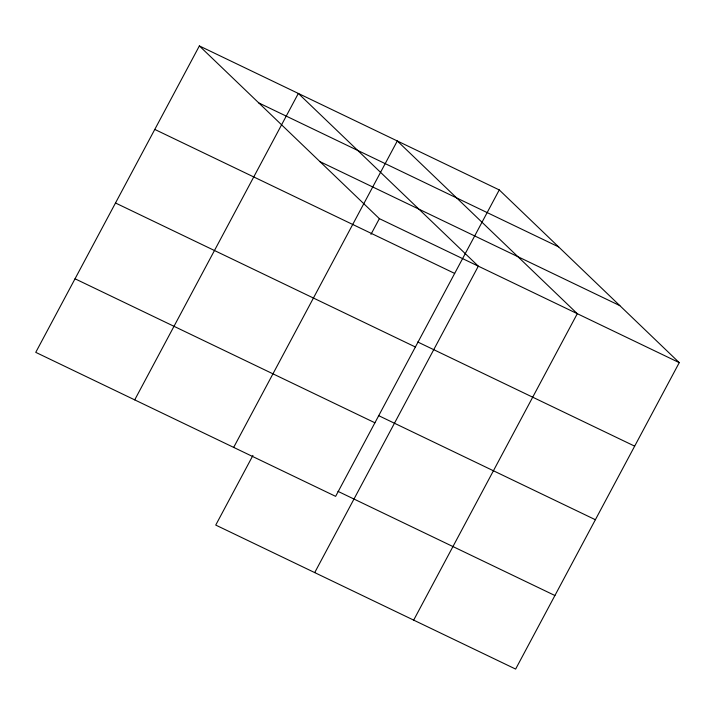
<?xml version="1.0" encoding="UTF-8"?>
<svg xmlns="http://www.w3.org/2000/svg" width="715" height="715" viewBox="0 0 715 715"><rect width="100%" height="100%" fill="white"/><g stroke="black" fill="none" stroke-linecap="round" stroke-linejoin="round"><path stroke-width="1.07" d="M199.369 45.921L35.75 352.352L335.63 496.353L499.258 189.922L199.369 45.921L379.37 218.647L679.25 362.648L515.631 669.079L215.742 525.078L252.931 455.437M134.715 399.873L298.334 93.442L478.326 266.168L314.707 572.599M233.671 447.393L397.299 140.962L577.291 313.688L413.672 620.12M370.969 234.359L379.37 218.647M258.767 102.915L558.656 246.916M319.971 161.644L619.851 305.645M154.78 129.424L454.669 273.425M417.748 341.993L634.661 446.151M115.499 202.989L415.388 346.998M378.467 415.558L595.38 519.725M75.03 278.787L374.91 422.788M337.989 491.357L554.912 595.515M499.258 189.922L679.25 362.648"/></g></svg>
